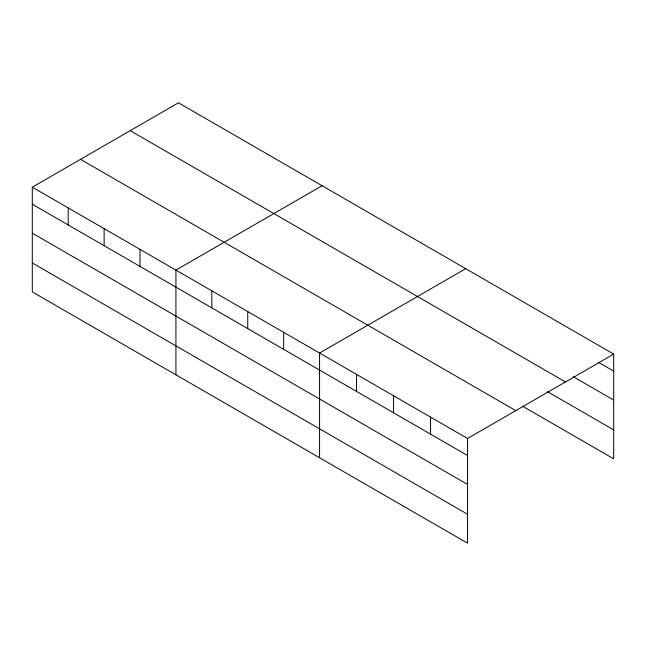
<?xml version="1.0" encoding="UTF-8"?>
<svg xmlns="http://www.w3.org/2000/svg" width="646" height="646" viewBox="0 0 646 646"><rect width="100%" height="100%" fill="white"/><g stroke="black" fill="none" stroke-linecap="round" stroke-linejoin="round"><path stroke-width="0.97" d="M32.3 187.187L467.551 438.481L467.551 543.189L32.3 291.903L32.3 187.187L178.449 102.811L613.7 354.097L613.7 458.813L522.501 406.156M322.079 185.733L175.93 270.117L175.93 374.825M465.718 268.663L319.568 353.039L319.568 457.748M467.551 438.481L613.7 354.097M598.212 362.188L613.7 371.127M573.26 376.715L613.7 400.06M130.217 130.654L565.468 381.947M547.453 391.629L613.7 429.873M80.532 159.344L515.783 410.63M32.3 204.217L467.551 455.511M32.3 233.158L467.551 484.443M32.3 262.962L467.551 514.256M430.551 417.122L430.551 434.152M393.559 395.764L393.559 412.786M356.56 374.397L356.56 391.428M283.659 332.31L283.659 349.341M247.749 311.582L247.749 328.604M211.84 290.845L211.84 307.876M140.02 249.38L140.02 266.41M104.119 228.652L104.119 245.682M68.21 207.923L68.21 224.953"/></g></svg>
